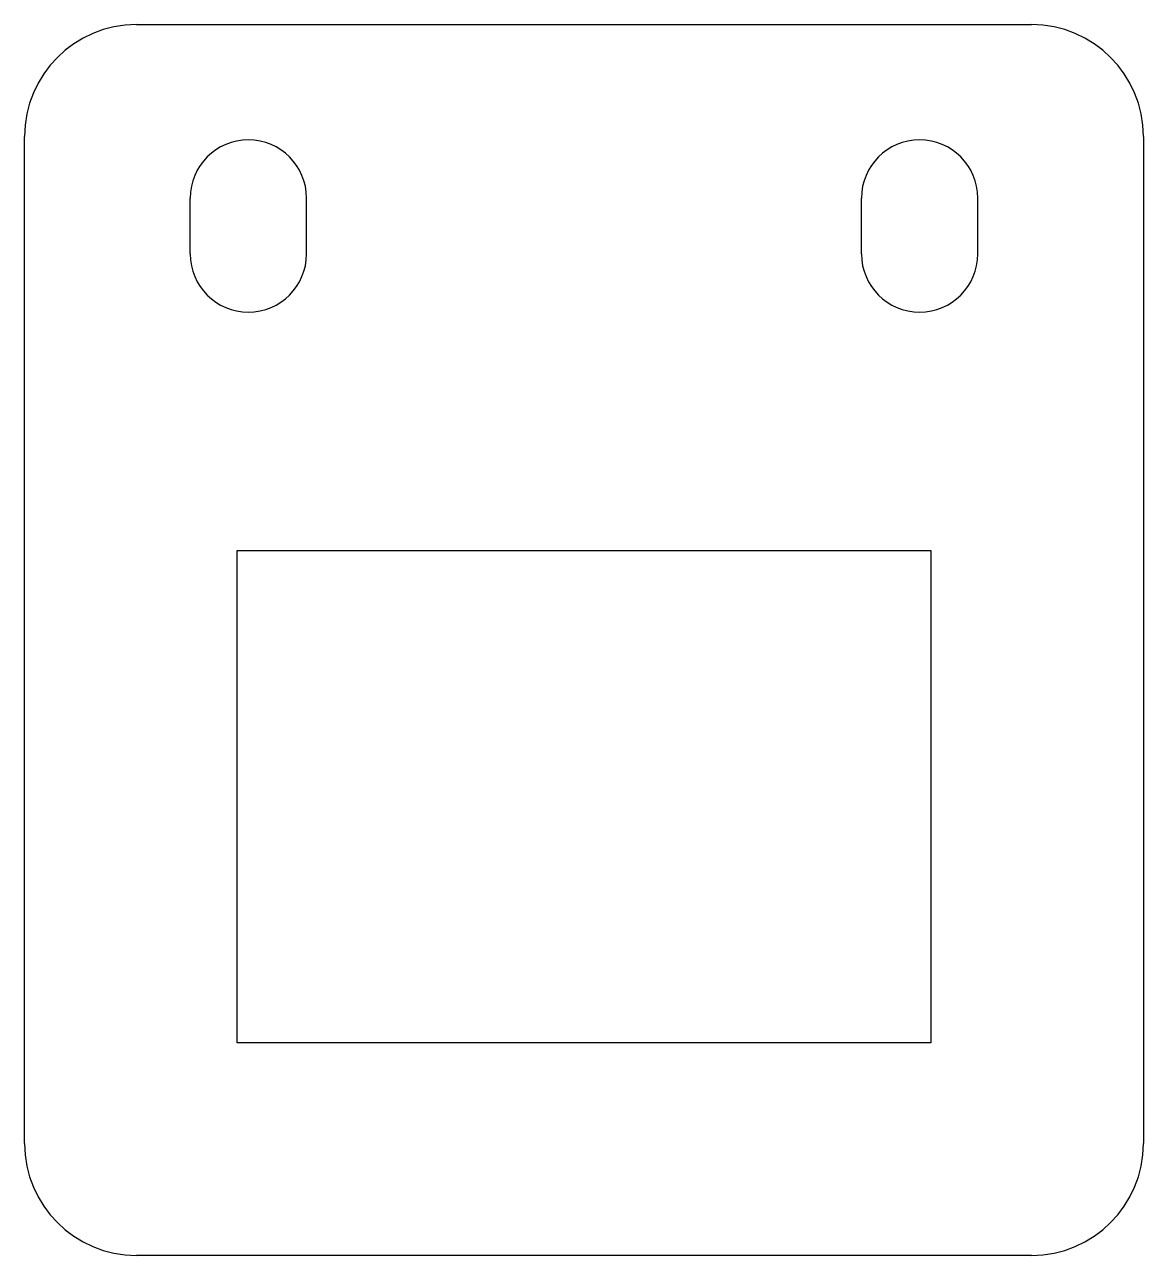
# Model space of a CAD drawing. Extents: x -343 to -293, y 219 to 274.
import ezdxf

# ---------------------------------------------------------------- set-up
doc = ezdxf.new("R2010")
doc.units = 0
doc.layers.add('Shape2DView044', color=7, linetype='CONTINUOUS')

msp = doc.modelspace()

# ---------------------------------------------------------------- linework, layer by layer
at = {"layer": 'Shape2DView044'}
for p, q in [((-338, 274), (-298, 274)), ((-343, 224), (-343, 269)), ((-293, 269), (-293, 224)), ((-335.6, 263.75), (-335.6, 266.25)), ((-330.4, 263.75), (-330.4, 266.25)), ((-305.6, 263.75), (-305.6, 266.25)), ((-300.4, 263.75), (-300.4, 266.25)), ((-333.5, 250.5), (-302.5, 250.5)), ((-333.5, 228.5), (-333.5, 250.5)), ((-302.5, 250.5), (-302.5, 228.5)), ((-302.5, 228.5), (-333.5, 228.5)), ((-298, 219), (-338, 219))]:
    msp.add_line(p, q, dxfattribs=at)
for centre, radius, start, end in [((-338, 269), 5, 90, 180), ((-298, 269), 5, 0, 90), ((-333, 266.25), 2.6, 0, 180), ((-303, 266.25), 2.6, 0, 180), ((-333, 263.75), 2.6, 180, 0), ((-303, 263.75), 2.6, 180, 0), ((-338, 224), 5, 180, -90), ((-298, 224), 5, -90, 0)]:
    msp.add_arc(centre, radius, start, end, dxfattribs=at)

doc.saveas('drawing.dxf')
